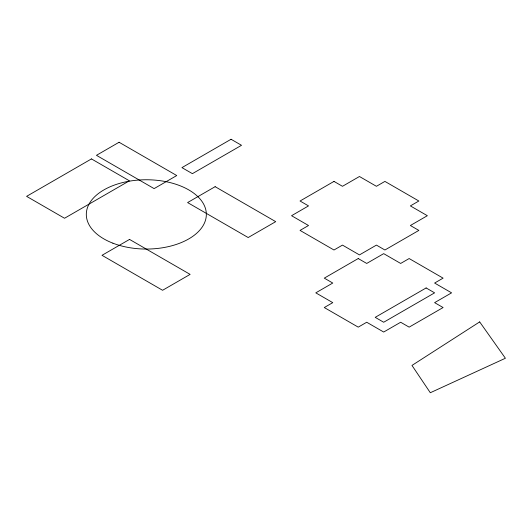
<?xml version="1.0" encoding="UTF-8"?>
<svg xmlns="http://www.w3.org/2000/svg" width="532" height="532" viewBox="0 0 532 532"><rect width="100%" height="100%" fill="white"/><g stroke="black" fill="none" stroke-linecap="round" stroke-linejoin="round"><path stroke-width="0.8" d="M479.678 321.9L411.981 365.424L430.308 392.736L505.4 358.255L479.678 321.9M119.082 142.257L96.452 155.324L154.12 188.614L176.75 175.547L119.082 142.257M91.457 158.915L26.6 196.355L64.538 218.26L129.396 180.814L91.457 158.915M231.061 139.264L181.944 167.627L192.398 173.658L241.515 145.303L231.061 139.264M215.141 186.679L187.603 202.572L248.178 237.545L275.716 221.651L215.141 186.679M129.542 239.413L102.011 255.313L162.586 290.286L190.117 274.386L129.542 239.413M333.99 181.405L300.041 201.01L308.527 205.904L291.556 215.706L308.527 225.508L300.041 230.409L333.99 250.007L342.475 245.106L359.452 254.908L376.423 245.106L384.909 250.007L418.857 230.409L410.372 225.508L427.349 215.706L410.372 205.904L418.857 201.01L384.909 181.405L376.423 186.306L359.452 176.504L342.475 186.306L333.99 181.405M358.229 258.545L324.281 278.143L332.766 283.044L315.795 292.846L332.766 302.642L324.281 307.543L358.229 327.14L366.714 322.246L383.692 332.041L400.663 322.246L409.148 327.14L443.096 307.543L434.611 302.642L451.588 292.846L434.611 283.044L443.096 278.143L409.148 258.545L400.663 263.446L383.692 253.644L366.714 263.446L358.229 258.545M426.125 287.945L375.2 317.345L383.692 322.246L434.611 292.846L426.125 287.945M112.884 243.177A60.01 34.647 0 0 0 206.203 216.743A60.01 34.647 0 0 0 119.893 183.301A60.01 34.647 0 0 0 112.884 243.177"/></g></svg>
